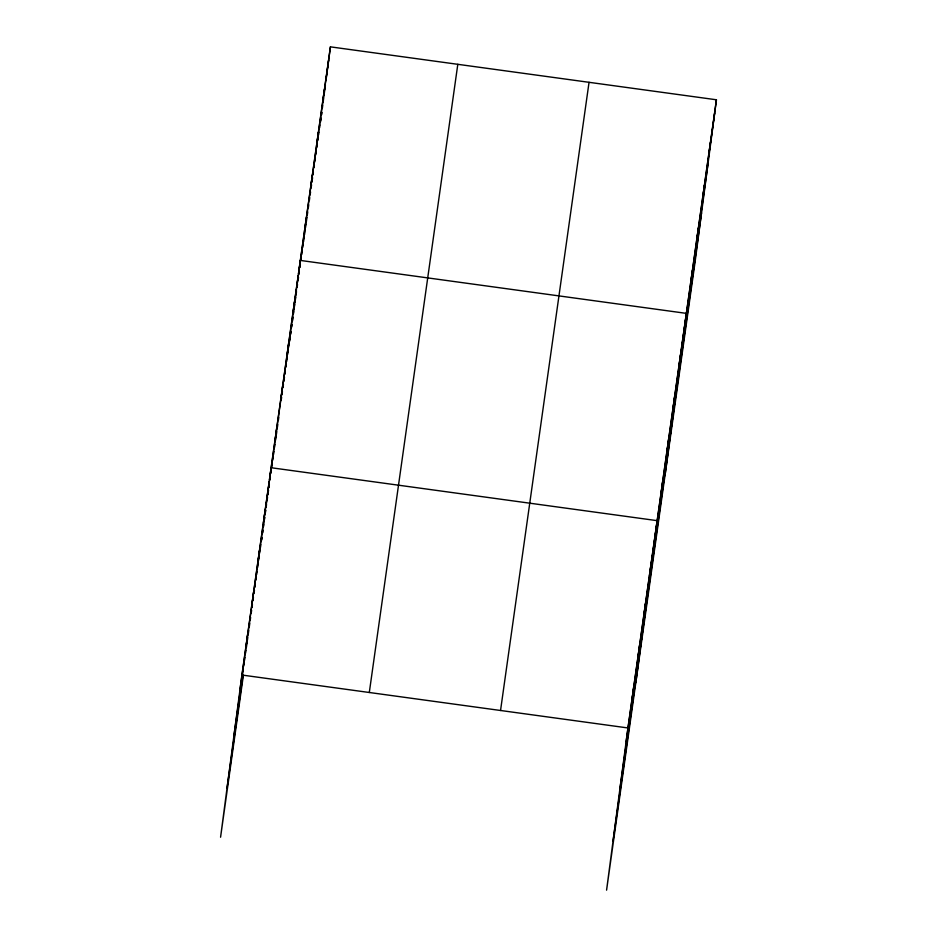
<?xml version="1.0" encoding="UTF-8"?>
<svg xmlns="http://www.w3.org/2000/svg" width="937" height="937" viewBox="0 0 937 937"><rect width="100%" height="100%" fill="white"/><g stroke="black" fill="none" stroke-linecap="round" stroke-linejoin="round"><path stroke-width="1.41" d="M716.43 99.779L627.931 727.955L606.579 890.15L695.078 261.973L716.43 99.779L330.421 46.85L241.922 675.027L220.57 837.221L243.327 675.671M245.998 646.952L247.766 633.564M251.842 605.489L253.599 592.102M257.687 564.027L259.444 550.64M263.52 522.565L265.288 509.189M261.599 540.052L261.973 537.241L261.493 540.227M263.847 522.998L263.274 527.332L263.707 524.497M264.234 520.105L264.609 517.212M264.995 514.331L265.558 509.997M266.131 505.664L269.364 481.103L240.165 688.402M269.54 479.767L271.121 467.727L657.142 520.656L635.79 682.85M275.209 439.652L276.965 426.265M281.041 398.19L282.81 384.802M286.886 356.728L288.643 343.352M294.487 301.89L292.906 313.93L298.364 275.244L296.853 286.816M289.697 341.185L290.072 338.374M290.622 334.158L290.997 331.347M291.548 327.13L291.922 324.319L291.501 327.212M292.297 321.473L292.859 317.139M293.246 314.258L296.479 289.697M304.584 231.099L306.352 217.712M310.604 188.384L312.361 174.996M316.624 145.668L318.381 132.281M322.644 102.953L324.401 89.565M320.524 121.986L320.899 119.175M321.45 114.958L321.824 112.147L321.391 115.04M322.387 107.896L322.761 105.003M323.148 102.121L323.71 97.788M324.097 94.895L325.42 84.787M325.994 80.453L330.421 46.85M632.018 699.88L633.775 686.493M637.851 658.418L639.62 645.043M643.696 616.956L645.452 603.58M649.54 575.505L651.297 562.118M661.217 492.581L662.974 479.205M667.062 451.119L668.819 437.743M672.895 409.668L674.663 396.281M678.739 368.206L680.496 354.818M664.989 475.551L686.341 313.368L300.332 260.427L298.563 273.815L328.653 60.237M690.604 284.028L692.361 270.641M696.613 241.313L698.381 227.925M702.633 198.597L704.401 185.21M708.653 155.882L710.41 142.494M269.563 479.674L292.731 315.265M233.7 737.513L243.163 670.318M243.761 666.031L244.17 663.173M244.569 660.316L244.979 657.458M245.576 653.159L245.986 650.301M246.384 647.444L246.993 643.157M247.391 640.299L247.79 637.441M248.2 634.583L248.797 630.285M249.207 627.427L249.804 623.14M250.214 620.282L250.612 617.424M251.221 613.138L251.62 610.28M252.018 607.422L252.428 604.552M253.025 600.266L253.435 597.408M254.032 593.121L254.442 590.263M254.841 587.405L255.251 584.547M255.848 580.249L256.258 577.391M256.656 574.533L257.054 571.675M257.663 567.389L258.062 564.531M258.671 560.244L259.069 557.374M259.678 553.088L260.076 550.23M260.486 547.372L260.884 544.514M264.304 520.211L264.714 517.353M265.112 514.495L265.721 510.196M266.12 507.339L266.53 504.481M267.127 500.194L267.525 497.336M267.935 494.478L268.532 490.192M268.942 487.322L269.341 484.464M269.95 480.177L270.348 477.32M270.957 473.033L271.355 470.175M271.765 467.317L272.163 464.447M272.772 460.161L273.171 457.303M273.569 454.445L273.979 451.587M274.576 447.3L274.986 444.443M275.583 440.144L275.993 437.286M276.392 434.428L276.802 431.57M277.399 427.284L277.797 424.426M278.406 420.139L278.804 417.27M281.229 400.122L281.627 397.265M282.037 394.395L282.435 391.537M283.044 387.25L283.442 384.393M283.841 381.535L284.45 377.248M284.848 374.39L285.258 371.532M285.855 367.234L286.265 364.376M286.663 361.518L287.272 357.231M287.671 354.373L288.069 351.516M288.678 347.217L289.076 344.359M289.685 340.072L290.083 337.215M290.493 334.357L290.892 331.499M292.309 321.496L292.906 317.221M293.304 314.375L293.703 311.529M294.312 307.254L294.71 304.408M295.108 301.562L295.717 297.287M296.115 294.441L296.514 291.594M297.123 287.319L297.521 284.473M298.118 280.198L298.516 277.352M298.926 274.506L299.325 271.66M299.922 267.385L300.332 264.539M300.929 260.263L301.327 257.417M301.726 254.571L302.136 251.725M302.733 247.45L303.131 244.604M303.541 241.758L304.138 237.483M304.537 234.637L304.947 231.79M305.544 227.515L305.942 224.669M306.34 221.823L306.949 217.548M307.348 214.702L307.746 211.856M308.355 207.581L308.753 204.734M309.351 200.471L309.76 197.625M310.159 194.767L310.557 191.921M311.154 187.658L311.564 184.8M311.962 181.954L312.56 177.69M312.97 174.832L313.368 171.986M313.965 167.723L314.363 164.865M314.773 162.019L315.371 157.756M315.769 154.898L316.179 152.052M316.776 147.788L317.174 144.942M317.784 140.667L318.182 137.821M318.58 134.975L318.978 132.117M319.587 127.854L319.985 125.008M320.583 120.732L320.993 117.886M227.035 788.111L242.941 675.167M369.307 692.49L457.806 64.313M500.545 710.492L589.045 82.315M626.174 741.343L714.673 113.166M619.708 790.441L708.208 162.277M613.044 841.039L701.544 212.875M241.922 675.027L627.931 727.955M262.899 530.213L262.524 533.024L262.899 530.213"/></g></svg>
